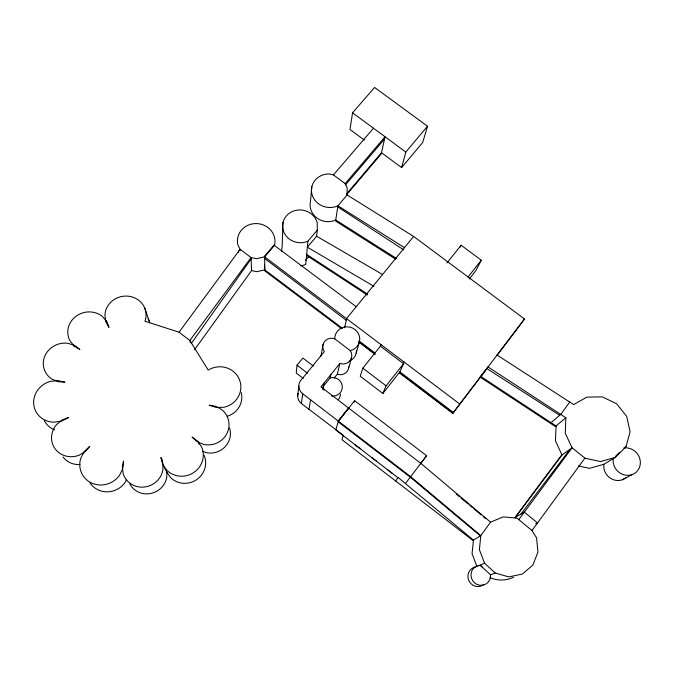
<?xml version="1.0" encoding="UTF-8"?>
<svg xmlns="http://www.w3.org/2000/svg" width="674" height="674" viewBox="0 0 674 674"><rect width="100%" height="100%" fill="white"/><g stroke="black" fill="none" stroke-linecap="round" stroke-linejoin="round"><path stroke-width="1.01" d="M480.351 376.159L480.326 377.213L555.334 426.524L565.865 417.754L487.934 366.883L480.124 377.491M283.004 222.428L282.145 246.625A16.631 15.586 7.7 0 0 281.825 251.613M565.865 417.754L565.267 433.171L572.066 447.814L584.88 458.16L600.492 461.572L615.362 457.385L626.028 446.618L630.089 431.807L626.685 416.372L616.659 403.793L602.286 396.868L586.793 397.146L573.658 404.594L496.999 355.004M556.067 425.909L555.452 440.847L561.998 455.034L515.13 517.784M311.835 186.74L310.461 201.467A17.566 16.277 10.6 0 0 317.007 218.064A17.566 16.277 10.6 0 0 335.762 219.985L396.632 258.572M307.925 241.199A17.591 16.387 8.1 0 1 283.864 232.201A17.591 16.387 8.1 0 1 294.782 210.625A17.591 16.387 8.1 0 1 317.227 222.833L317.319 230.12L307.925 241.199L305.701 264.419A16.631 15.586 7.7 0 1 300.596 265.809M313.258 365.99L302.879 358.054L297.023 365.207L296.24 373.042L303.249 378.417M297.672 396.228L298.809 386.177M317.319 230.12L316.612 236.245L382.394 274.402M302.693 393.759L410.643 476.661L480.798 535.594L472.904 540.43L341.954 439.675L343.369 435.379L301.413 403.549L302.693 393.759A10.144 9.832 7.4 0 1 302.373 378.527L324.346 351.558A8.888 8.535 11.8 0 1 334.734 338.82A12.536 12.006 14.1 0 1 346.091 326.865A12.536 12.006 14.1 0 1 359.571 337.11A12.536 12.006 14.1 0 1 350.244 350.615A8.939 8.593 13.8 0 1 339.907 363.421L320.967 386.876L420.795 463.324L490.579 522.165L503.217 516.891L517.034 518.171L531.997 530.522L536.563 537.886L537.97 552.048L532.881 565.073L522.375 574.037L508.769 576.902L495.137 572.984L484.555 563.169L479.408 549.689L480.798 535.594L490.579 522.165M346.84 193.598L381.492 152.745L401.611 167.607L422.708 142.441L427.51 126.24L374.592 87.443L352.561 112.811L349.991 129.467L364.356 140.082M308.978 409.362L310.537 399.783M321.009 356.041L322.989 344.633M322.686 389.387L323.924 383.211M323.992 390.221A9.537 9.242 12.6 0 1 323.284 386.429L330.167 377.895L330.892 374.584M344.566 327.733L346.689 318.414L413.634 236.439L524.482 318.979L515.5 331.111M334.211 378.055L337.32 374.196L339.907 363.421M401.611 167.607L405.807 152.063L427.51 126.24M348.568 368.476L351.558 357.515M356.226 353.033L359.486 341.558M381.029 344.422L380.406 346.175L362.823 368.164L360.236 376.235L382.849 393.464L399.867 371.863L453.408 412.48M354.019 402.513L354.625 400.685L426.583 455.717L420.871 463.274M355.24 444.882L360.261 448.741M382.849 393.464L386.076 385.857L403.549 363.707L380.406 346.175M404.29 362.048L399.412 372.874L452.76 413.356L482.837 373.918M460.283 247.063L461.126 245.235L481.312 260.215L475.709 270.838L469.205 279.078M126.333 479.871L125.128 482.416A21.349 20.287 -28.8 0 1 90.03 482.963M371.593 457.452L376.631 461.328M387.264 469.508L392.319 473.392M395.646 480.983L398.09 477.453L473.434 540.101L472.07 553.725L477.024 566.75M191.349 343.42L251.116 258.892L250.534 259.709M531.997 530.522L584.88 458.16M194.5 349.764L251.579 270.577L251.065 257.561L240.121 249.262L237.863 244.898A18.805 17.558 3.6 0 1 256.347 223.574A18.805 17.558 3.6 0 1 274.444 245.479L264.688 256.861L256.482 258.69L251.065 257.561L189.857 340.522L190.304 342.4M518.812 519.587L572.066 447.814L561.248 455.573L514.801 517.725L524.246 512.055L537.464 522.872L535.737 523.782M569.85 401.931L560.844 414.249L550.49 423.137M452.76 413.356L524.482 318.979M179.048 332.189L189.857 340.522L208.215 370.11A21.256 20.447 -8.9 0 1 239.354 379.42A21.256 20.447 -8.9 0 1 223.709 407.273L216.228 407.484L209.176 405.175L215.882 406.355L221.771 409.632A20.498 19.807 -15.3 0 1 226.725 433.896A20.498 19.807 -15.3 0 1 203.337 444.309L197.061 441.63L192.098 437.055L197.819 441.276L201.703 447.165A21.324 20.574 -23.1 0 1 193.665 472.592A21.324 20.574 -23.1 0 1 166.764 470.225L162.695 464.394L160.934 457.511L162.982 463.661L162.847 470.208A20.633 19.757 -27.1 0 1 143.992 487.083A20.633 19.757 -27.1 0 1 123.241 473.923L122.297 467.453L123.561 460.974L122.87 468.396L119.593 475.254A22.183 21.046 -28 0 1 92.043 483.224A22.183 21.046 -28 0 1 80.703 458.421L84.174 451.647L89.768 446.356L85.312 451.521L79.406 455.085A20.852 19.613 -25.7 0 1 55.133 448.859A20.852 19.613 -25.7 0 1 56.768 424.367L62.059 420.037L68.445 417.535L61.561 421.09L53.92 422.21A22.073 20.616 -22.7 0 1 33.708 404.257A22.073 20.616 -22.7 0 1 50.053 381.476L57.644 380.574L64.974 382.192L58.015 381.669L51.738 378.973A20.86 19.428 -19 0 1 45.048 355.569A20.86 19.428 -19 0 1 68.091 343.344L74.578 345.433L79.869 349.469L74.005 345.872L69.852 340.581A20.86 19.428 -15.2 0 1 75.918 316.35A20.86 19.428 -15.2 0 1 102.17 316.258L106.627 321.254L108.994 327.429L105.793 321.582L104.917 315.028A20.65 19.31 -11.6 0 1 129.357 296.324A20.65 19.31 -11.6 0 1 144.961 321.228L179.048 332.189L240.121 249.262L240.214 250.618M405.655 483.266L426.583 455.717M420.382 463.864L420.795 463.324M520.968 514.018L569.993 449.297M483.881 372.562L485.246 370.734M497.126 355.198L516.335 329.974M467.925 277.166L481.312 260.215M354.625 400.685L338.356 421.149L335.812 429.936L397.921 477.697M447.014 262.877L461.126 245.235M305.448 260.535L308.625 256.769M316.62 236.237L307.352 247.189L373.986 286.34M346.647 194.71L381.231 153.942L385.048 136.763L345.147 183.623L347.118 187.465L347.127 194.971L337.935 205.806L335.593 221.047L395.436 259.01M345.476 184.946L384.542 139.038M404.476 247.653L337.935 205.806A18.122 16.724 10.8 0 1 311.978 194.339A18.122 16.724 10.8 0 1 329.392 173.968L333.436 174.911L373.472 128.228M615.354 456.517L619.6 452.237M624.571 447.511L626.028 446.618M578.402 465.919L589.48 468.337L603.879 464.276L615.362 457.385M622.22 479.804L632.102 474.614M478.624 565.991L484.555 563.169M482.702 567.533L480.225 565.225A10.135 9.731 64.1 0 0 471.016 575.613A10.135 9.731 64.1 0 0 481.48 585.335A10.135 9.731 64.1 0 0 490.579 574.855L495.137 572.984M342.468 328.331L264.772 269.886L256.819 271.664L251.579 270.577M202.866 451.31L205.696 452.524A19.748 19.116 -16.5 0 0 224.905 446.988A19.748 19.116 -16.5 0 0 229.598 428.041M347.127 194.971L413.634 236.439M486.738 368.51L559.664 415.26M337.767 206.91L403.743 249.877M306.662 254.418L367.659 294.159M306.56 255.421L367.364 295.052M480.857 376.496L556.058 425.968M352.561 112.811L405.807 152.063M333.436 174.911L345.147 183.623M356.251 306.712L273.989 245.134L264.233 256.516L459.651 403.97M341.448 328.533L264.806 270.872L264.562 264.747M264.697 258.513L346.259 320.302M359.09 340.926L374.87 352.898M358.863 341.726L375.435 354.297M399.547 372.587L452.945 413.103M358.779 342.038L374.5 353.976M334.734 338.82L350.244 350.615M362.823 368.164L386.076 385.857M297.023 365.207L307.42 373.16M338.171 421.806L410.264 477.167L480.343 535.872M456.273 494.042L459.466 496.721M461.058 498.061L468.245 504.093M469.837 505.433L472.23 507.446M473.822 508.786L481 514.826M483.275 516.731L485.541 518.643M480.217 565.233L490.579 574.855M166.588 471.918L170.514 477.546A20.532 19.841 -24.3 0 0 196.412 479.812A20.532 19.841 -24.3 0 0 204.121 455.279M73.348 345.037L74.384 346.748M163.378 465.591L166.84 472.28L166.739 477.529A19.858 19.049 -28.1 0 1 150.226 493.587A19.858 19.049 -28.1 0 1 129.871 484.025M161.372 458.362L162.232 460.064M105.599 320.099L108.581 326.502M144.792 308.22L149.207 321.136M198.442 442.22L198.999 444.031M264.688 256.861L264.772 269.886M356.479 350.438A12.098 11.618 14 0 1 349.848 360.944M241.267 392.588A20.481 19.74 -9.8 0 1 227.29 416.262M330.167 377.895A9.537 9.242 12.6 0 1 342.291 386.269A9.537 9.242 12.6 0 1 331.532 395.975M301.413 403.549A9.781 9.503 6.9 0 1 298.043 393.456M348.803 366.757A8.627 8.315 13.6 0 1 337.32 374.196M513.529 577.239A29.488 28.224 59.4 0 1 489.846 577.551M483.519 584.661A9.984 9.588 64.5 0 1 468.725 580.297A9.984 9.588 64.5 0 1 476.088 566.817M148.002 318.676A19.891 18.661 -12.2 0 1 149.797 322.854M340.463 394.096A9.301 9.032 12.4 0 1 338.533 399.328M54.687 429.902A21.239 19.891 -23.4 0 1 44.299 420.635M623.838 447.957A14.205 13.177 48.6 0 1 640.308 461.294A14.205 13.177 48.6 0 1 626.432 475.288A14.205 13.177 48.6 0 1 613.23 458.657M626.129 477.512A13.817 12.848 49 0 1 610.914 478.548A13.817 12.848 49 0 1 603.879 464.276M238.461 252.506A18.206 17.052 3.3 0 1 238.807 250.635M79.987 464.512A20.068 18.914 -26.4 0 1 63.044 456.972M348.66 408.082L338.306 421.107L348.711 408.124"/></g></svg>
